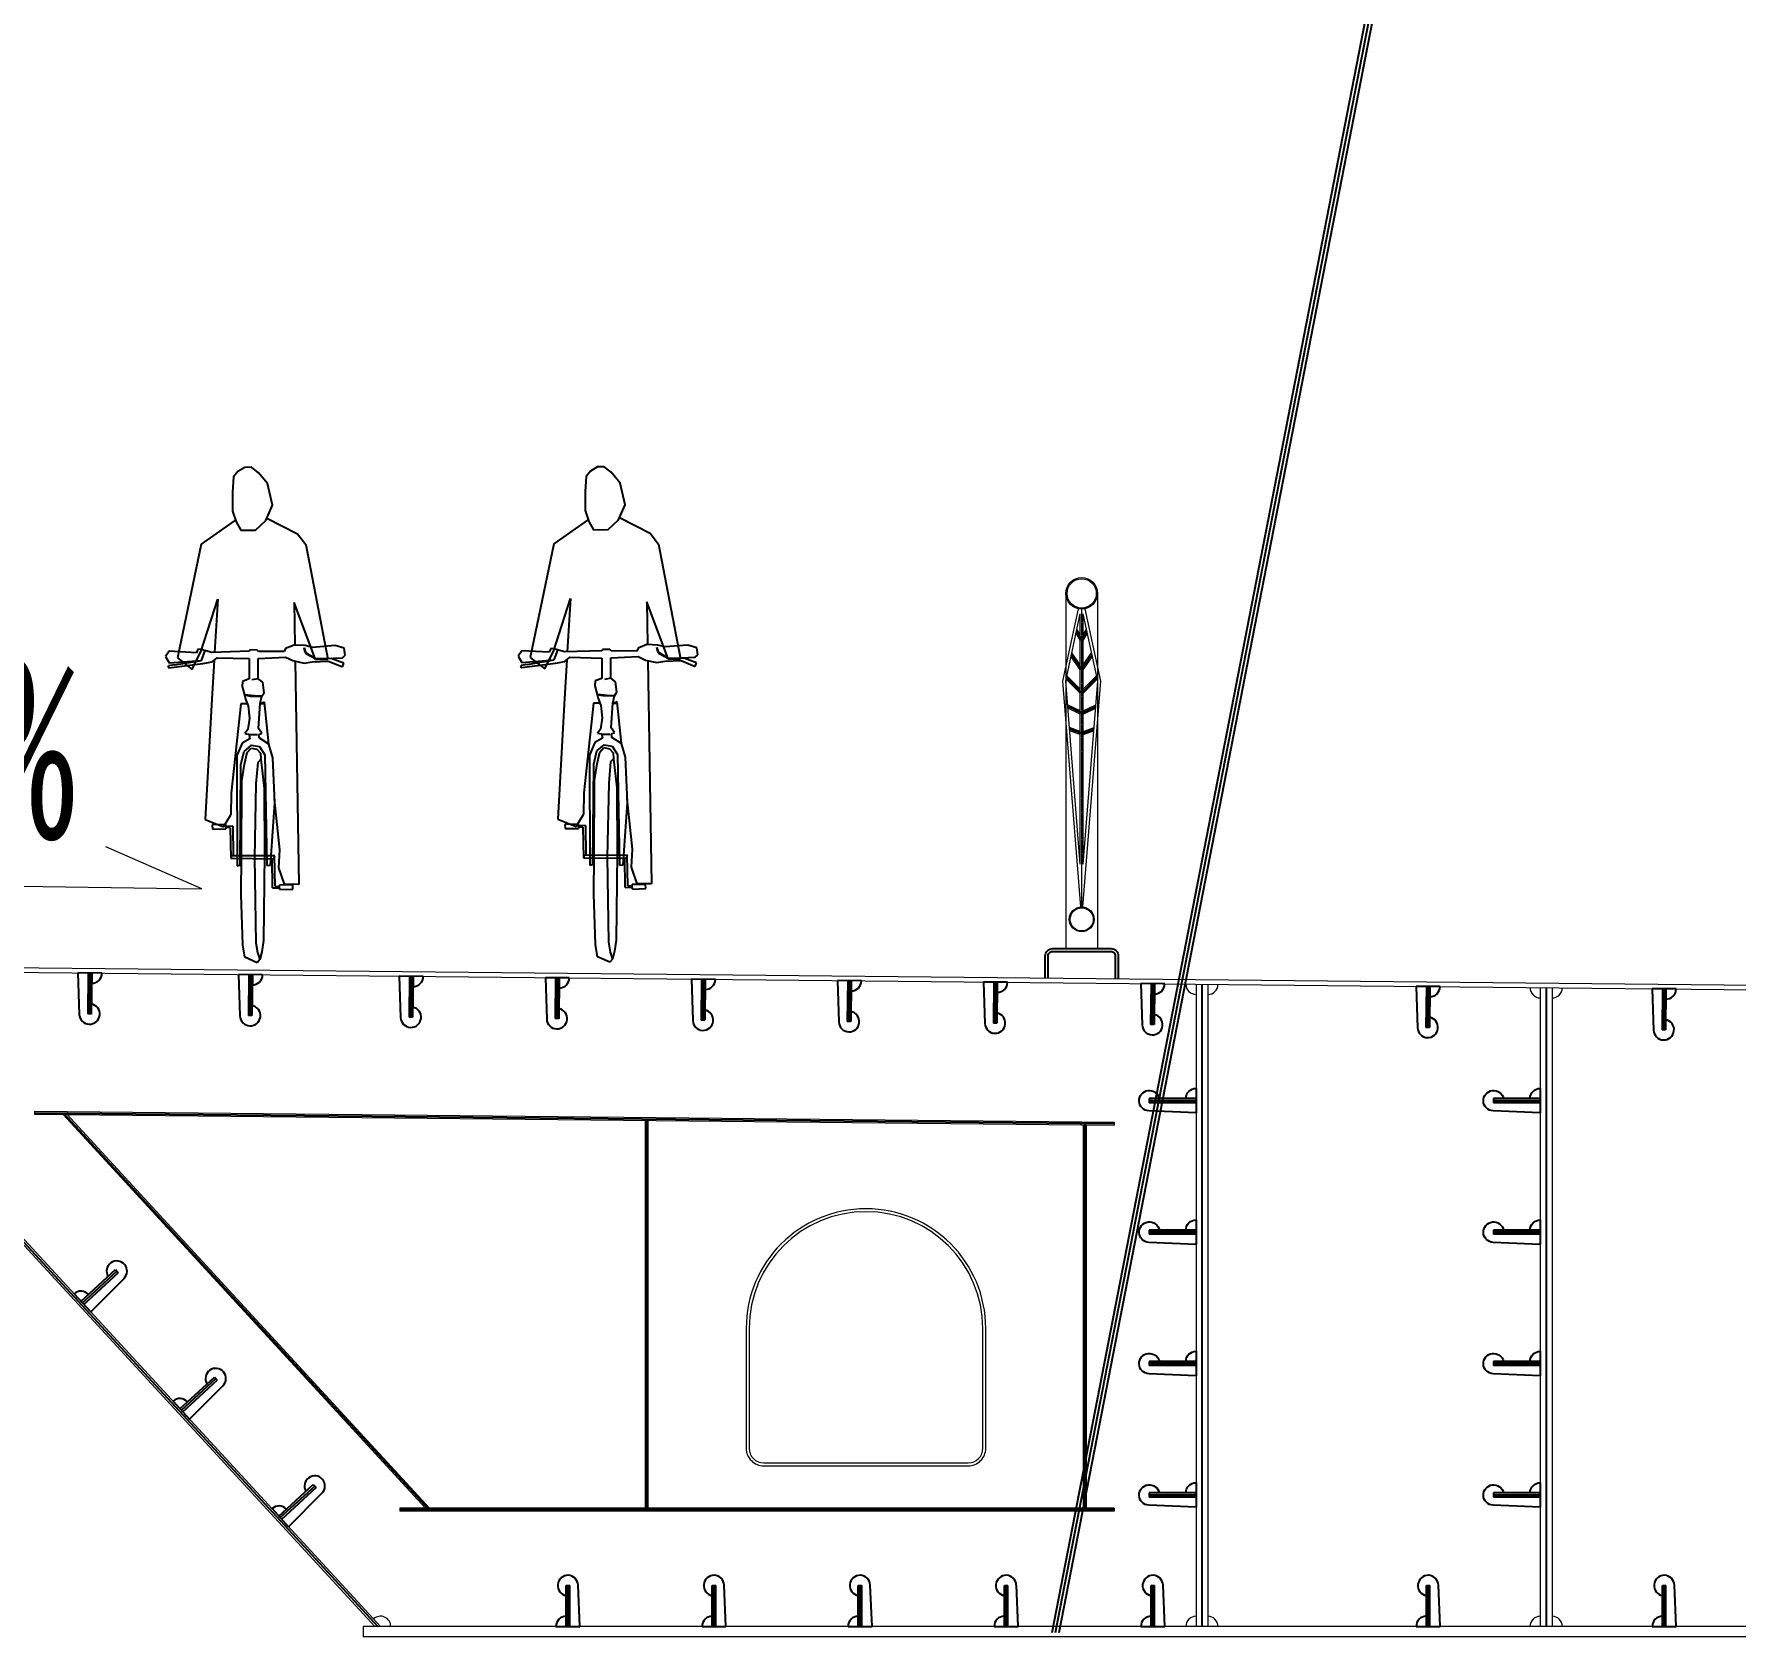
# Model space of a CAD drawing. Extents: x -2611510 to 954358, y -247163 to 181535.
# Drawn here: x 772679 to 778505, y 39060 to 44548 of the extents above; entities that cross this region are included whole.
import ezdxf

# ---------------------------------------------------------------- set-up
doc = ezdxf.new("R2010")
doc.units = 0
doc.linetypes.add('ACAD_ISO08W100', pattern=[36, 24, -3, 6, -3])
doc.layers.get('Defpoints').update_dxf_attribs({"color": 8})
doc.layers.add('Dim', color=4, linetype='Continuous')
doc.layers.add('汽车', color=150, linetype='Continuous')
for name, color, linetype, lineweight in [('文字', 7, 'Continuous', 15), ('标注', 3, 'Continuous', 18), ('细实线', 7, 'Continuous', 15), ('钢板粗线', 1, 'Continuous', 25), ('钢板细线', 6, 'Continuous', 15)]:
    doc.layers.add(name, color=color, linetype=linetype, lineweight=lineweight)
doc.styles.add('fs', font='仿宋_GB2312.TTF', dxfattribs={"width": 0.7})
doc.styles.get("Standard").update_dxf_attribs({"font": '仿宋_GB2312.TTF', "width": 0.7})
doc.dimstyles.new('250-1', dxfattribs={"dimscale": 250, "dimtxt": 2.5, "dimasz": 2, "dimexe": 1, "dimexo": 1, "dimgap": 0, "dimtad": 0, "dimdec": 0, "dimlfac": 0.1, "dimrnd": 0.1, "dimzin": 12, "dimdsep": 46, "dimtxsty": 'Standard', "dimblk": 'OBLIQUE', "dimcen": -1, "dimclrd": 4, "dimclre": 256, "dimclrt": 4, "dimadec": 4, "dimazin": 0, "dimtp": 2, "dimtm": 3, "dimtfac": 0.5, "dimtdec": 0, "dimtmove": 2, "dimatfit": 3, "dimldrblk": 'OBLIQUE', "dimfxl": 5, "dimfxlon": 1, "dimtvp": 0.7, "dimtolj": 1, "dimtzin": 12, "dimarcsym": 0})

# ---------------------------------------------------------------- blocks, each defined once
blk = doc.blocks.new('A$C3DE66DF3')
at = {"layer": '汽车', "color": 1}
for p, q in [((0.337, 1.4819), (0.4401, 1.4296)), ((0.4401, 1.4296), (0.4669, 1.3934)), ((0.1182, 1.395), (0.0392, 1.016)), ((0.4669, 1.3934), (0.5405, 1.0113)), ((0.117, 1.0361), (0.1739, 1.2118)), ((0.1739, 1.2118), (0.1634, 1.0342)), ((0.4283, 1.2006), (0.4306, 1.0587)), ((0.4998, 1.0109), (0.4283, 1.2006)), ((0.0123, 1.0383), (0, 1.0202)), ((0.1034, 1.033), (0.0123, 1.0383)), ((0.0978, 0.997), (0.117, 1.0361)), ((0.108, 1.0454), (0.1034, 1.033)), ((0.1188, 1.0443), (0.108, 1.0454)), ((0.1545, 1.034), (0.1188, 1.0443)), ((0.1194, 1.0074), (0.1316, 1.0406)), ((0.2786, 1.0378), (0.1545, 1.034)), ((0.2804, 1.0427), (0.2786, 1.0378)), ((0.3055, 1.042), (0.2804, 1.0427)), ((0.3096, 1.0377), (0.3055, 1.042)), ((0.3954, 1.0372), (0.3096, 1.0377)), ((0.3991, 1.0471), (0.3954, 1.0372)), ((0.4288, 1.0588), (0.3991, 1.0471)), ((0.4647, 1.0568), (0.4288, 1.0588)), ((0.4649, 1.0342), (0.462, 1.0494)), ((0.462, 1.0494), (0.4677, 1.0304)), ((0.4892, 1.0507), (0.4647, 1.0568)), ((0.5007, 1.0126), (0.4649, 1.0342)), ((0.4677, 1.0304), (0.5007, 1.0126)), ((0.5648, 1.0568), (0.4892, 1.0507)), ((0.5956, 1.0483), (0.5648, 1.0568)), ((0.5896, 1.0166), (0.5982, 1.0248)), ((0.5982, 1.0248), (0.5956, 1.0483)), ((0, 1.0202), (0.0119, 0.9989)), ((0.0099, 0.9894), (0.0073, 0.9848)), ((0.0073, 0.9848), (0.0114, 0.9822)), ((0.0293, 0.9925), (0.0099, 0.9894)), ((0.0114, 0.9822), (0.1241, 0.9972)), ((0.0119, 0.9989), (0.1194, 1.0074)), ((0.0293, 0.9925), (0.1194, 1.0074)), ((0.0392, 1.016), (0.0882, 0.9775)), ((0.0882, 0.9775), (0.0978, 0.997)), ((0.1241, 0.9972), (0.1557, 1.0025)), ((0.1619, 1.0078), (0.1532, 0.8599)), ((0.1557, 1.0025), (0.172, 1.0163)), ((0.172, 1.0163), (0.2783, 1.0139)), ((0.2783, 1.0139), (0.2788, 0.946)), ((0.3081, 1.0143), (0.3999, 1.0186)), ((0.3085, 0.9464), (0.3081, 1.0143)), ((0.3999, 1.0186), (0.4239, 1.007)), ((0.4239, 1.007), (0.4617, 0.9987)), ((0.4315, 1.0053), (0.4437, 0.2611)), ((0.4617, 0.9987), (0.4886, 1.0029)), ((0.4886, 1.0029), (0.5432, 1.0055)), ((0.4998, 1.0109), (0.5405, 1.0113)), ((0.5007, 1.0126), (0.5896, 1.0166)), ((0.5518, 1.0136), (0.5007, 1.0126)), ((0.5432, 1.0055), (0.5895, 0.9856)), ((0.594, 0.9981), (0.5518, 1.0136)), ((0.5895, 0.9856), (0.594, 0.9981)), ((0.2559, 0.9375), (0.2554, 0.9208)), ((0.2554, 0.9208), (0.2633, 0.8925)), ((0.2788, 0.946), (0.2559, 0.9375)), ((0.3085, 0.9464), (0.2875, 0.9428)), ((0.3241, 0.935), (0.3085, 0.9464)), ((0.3281, 0.8997), (0.3241, 0.935)), ((0.1532, 0.8599), (0.1322, 0.4768)), ((0.2506, 0.8632), (0.2183, 0.5645)), ((0.2724, 0.8632), (0.2505, 0.8623)), ((0.2723, 0.8634), (0.2506, 0.8632)), ((0.2959, 0.889), (0.2633, 0.8925)), ((0.2633, 0.8925), (0.2816, 0.8886)), ((0.2633, 0.8925), (0.2667, 0.8786)), ((0.2667, 0.8786), (0.2752, 0.8557)), ((0.2752, 0.8557), (0.2798, 0.8145)), ((0.2816, 0.8886), (0.321, 0.8882)), ((0.321, 0.8882), (0.2959, 0.889)), ((0.3098, 0.7809), (0.3148, 0.8637)), ((0.3148, 0.8637), (0.321, 0.8882)), ((0.3185, 0.8638), (0.3148, 0.8637)), ((0.3148, 0.8637), (0.3304, 0.8624)), ((0.3298, 0.8679), (0.3185, 0.8638)), ((0.321, 0.8882), (0.3281, 0.8997)), ((0.3442, 0.7288), (0.3298, 0.8679)), ((0.2798, 0.8145), (0.2745, 0.777)), ((0.2803, 0.7466), (0.2551, 0.7319)), ((0.2745, 0.777), (0.2641, 0.7639)), ((0.2641, 0.7639), (0.2824, 0.76)), ((0.305, 0.7601), (0.279, 0.7584)), ((0.279, 0.7584), (0.2803, 0.7466)), ((0.2824, 0.76), (0.305, 0.7601)), ((0.3211, 0.7655), (0.3098, 0.7809)), ((0.3109, 0.7608), (0.3211, 0.7655)), ((0.3122, 0.749), (0.3109, 0.7608)), ((0.3442, 0.7288), (0.3122, 0.749)), ((0.2551, 0.7319), (0.2371, 0.6906)), ((0.2371, 0.6906), (0.239, 0.3232)), ((0.2513, 0.66), (0.2618, 0.7041)), ((0.2618, 0.7041), (0.2863, 0.7247)), ((0.263, 0.6613), (0.2718, 0.7004)), ((0.2718, 0.7004), (0.2856, 0.7151)), ((0.2856, 0.7151), (0.3039, 0.7112)), ((0.2863, 0.7247), (0.313, 0.7205)), ((0.3039, 0.7112), (0.3161, 0.6982)), ((0.313, 0.7205), (0.331, 0.6928)), ((0.3161, 0.6982), (0.3172, 0.6781)), ((0.331, 0.6928), (0.3379, 0.3236)), ((0.3571, 0.6832), (0.3442, 0.7288)), ((0.3639, 0.5326), (0.3571, 0.6832)), ((0.2483, 0.3255), (0.2513, 0.66)), ((0.2538, 0.6055), (0.263, 0.6613)), ((0.3076, 0.6675), (0.3013, 0.5965)), ((0.3172, 0.6781), (0.3076, 0.6675)), ((0.3172, 0.6781), (0.3281, 0.581)), ((0.2534, 0.3546), (0.2538, 0.6055)), ((0.3013, 0.5965), (0.2968, 0.35)), ((0.3281, 0.581), (0.3298, 0.3632)), ((0.2183, 0.5645), (0.2176, 0.4926)), ((0.3496, 0.3249), (0.3639, 0.5326)), ((0.3807, 0.3765), (0.3633, 0.5446)), ((0.1322, 0.4768), (0.1926, 0.4527)), ((0.2001, 0.4605), (0.1557, 0.4593)), ((0.1557, 0.4593), (0.1559, 0.4453)), ((0.1926, 0.4527), (0.2176, 0.4926)), ((0.2001, 0.4605), (0.2007, 0.4501)), ((0.2238, 0.4552), (0.2006, 0.4544)), ((0.2238, 0.4552), (0.2247, 0.3558)), ((0.1559, 0.4453), (0.2008, 0.4457)), ((0.2007, 0.4501), (0.2008, 0.4457)), ((0.2148, 0.4497), (0.2007, 0.4501)), ((0.2148, 0.4497), (0.2171, 0.3482)), ((0.2199, 0.3556), (0.2171, 0.3482)), ((0.2171, 0.3482), (0.3603, 0.3464)), ((0.364, 0.3563), (0.2199, 0.3556)), ((0.2516, 0.2269), (0.2534, 0.3546)), ((0.2968, 0.35), (0.3012, 0.0663)), ((0.3298, 0.3632), (0.3265, 0.0739)), ((0.3565, 0.2493), (0.3557, 0.3487)), ((0.3603, 0.3464), (0.364, 0.3563)), ((0.3656, 0.2547), (0.3632, 0.3563)), ((0.3775, 0.3165), (0.3807, 0.3765)), ((0.239, 0.3232), (0.2483, 0.3255)), ((0.3379, 0.3236), (0.3496, 0.3249)), ((0.3968, 0.2614), (0.3775, 0.3165)), ((0.2578, 0.0596), (0.2516, 0.2269)), ((0.3565, 0.2493), (0.3798, 0.25)), ((0.3656, 0.2547), (0.3797, 0.2543)), ((0.4245, 0.2592), (0.3796, 0.2588)), ((0.3797, 0.2543), (0.3796, 0.2588)), ((0.3803, 0.244), (0.3797, 0.2543)), ((0.3803, 0.244), (0.4246, 0.2452)), ((0.4437, 0.2611), (0.3968, 0.2614)), ((0.4246, 0.2452), (0.4245, 0.2592)), ((0.2637, 0.018), (0.2578, 0.0596)), ((0.3012, 0.0663), (0.306, 0.0335)), ((0.3265, 0.0739), (0.3212, 0.0364)), ((0.305, 0), (0.2637, 0.018)), ((0.3146, 0.0106), (0.305, 0)), ((0.306, 0.0335), (0.3146, 0.0106)), ((0.3212, 0.0364), (0.3146, 0.0106))]:
    blk.add_line(p, q, dxfattribs=at)
blk.add_lwpolyline([(0.2998, 1.4421), (0.3336, 1.4742), (0.3558, 1.5244), (0.3401, 1.5971), (0.3094, 1.6332), (0.2865, 1.6511), (0.2638, 1.6509), (0.2412, 1.6371), (0.2261, 1.6188), (0.2228, 1.5687), (0.2234, 1.5051), (0.2351, 1.4688), (0.2505, 1.4416)], close=True, dxfattribs=at)
blk.add_lwpolyline([(0.2312, 1.4733), (0.1182, 1.395)], dxfattribs=at)
blk = doc.blocks.new('14-160加劲 有过焊孔')
at = {"layer": 'Defpoints'}
blk.add_line((38609.4, 31489.3), (38609.4, 31649.3), dxfattribs=at)
at = {"layer": '钢板粗线', "color": 7}
for p, q in [((38602.4, 31489.3), (38602.4, 31649.3)), ((38602.4, 31649.3), (38616.4, 31649.3)), ((38616.4, 31489.3), (38616.4, 31649.3)), ((38651.4, 31489.3), (38644.3, 31650.8)), ((38567.4, 31489.3), (38651.4, 31489.3))]:
    blk.add_line(p, q, dxfattribs=at)
for centre, start, end in [((38609.4, 31649.3), 2.49324, 258.46304), ((38602.4, 31489.3), 90, 180)]:
    blk.add_arc(centre, 35, start, end, dxfattribs=at)
blk = doc.blocks.new('12-140加劲 有过焊孔')
at = {"layer": 'Defpoints'}
blk.add_line((0, 0), (0, 140), dxfattribs=at)
at = {"layer": '钢板粗线', "color": 7}
for p, q in [((-6, 0), (-6, 140)), ((-6, 140), (6, 140)), ((6, 0), (6, 140)), ((41, 0), (35, 141.5)), ((-41, 0), (41, 0))]:
    blk.add_line(p, q, dxfattribs=at)
for centre, start, end in [((0, 140), 2.44105, 260.12911), ((-6, 0), 90, 180)]:
    blk.add_arc(centre, 35, start, end, dxfattribs=at)
blk = doc.blocks.new('人行护栏')
for p, q in [((-54, 1226), (-54, 10)), ((54, 1226), (54, 10)), ((-65, 926), (-11.4, 1173.2)), ((65, 926), (11.4, 1173.2)), ((-54.9, 925.3), (-5, 1155.7)), ((-5, 298.7), (-5, 1155.7)), ((5, 298.7), (5, 1155.7)), ((54.9, 925.3), (5, 1155.7)), ((-5, 1064.7), (-19.3, 1089.5)), ((-5, 1084.7), (-16.2, 1104)), ((5, 1084.7), (16.2, 1104)), ((5, 1064.7), (19.3, 1089.5)), ((-5, 964.4), (-36.6, 1009.6)), ((-5, 981.9), (-33.8, 1022.9)), ((5, 981.9), (33.8, 1022.9)), ((5, 964.4), (36.6, 1009.6)), ((-5, 883.9), (-53.4, 932.3)), ((-5, 898.1), (-50.9, 943.9)), ((5, 898.1), (50.9, 943.9)), ((5, 883.9), (53.4, 932.3)), ((-3.4, 152.4), (-65, 926)), ((-5, 298.7), (-54.9, 925.3)), ((3.4, 152.4), (65, 926)), ((5, 298.7), (54.9, 925.3)), ((-5, 823.8), (-48.4, 844.1)), ((-5, 812.8), (-47.5, 832.6)), ((5, 823.8), (48.4, 844.1)), ((5, 812.8), (47.5, 832.6)), ((-5, 753.1), (-42.3, 766.7)), ((5, 753.1), (42.3, 766.7)), ((-5, 742.5), (-41.4, 755.7)), ((5, 742.5), (41.4, 755.7))]:
    blk.add_line(p, q)
at = {"linetype": 'ACAD_ISO08W100', "ltscale": 0.1}
blk.add_line((0, 152.5), (0, 1172), dxfattribs=at)
for centre, radius in [((0, 1226), 54), ((0, 1226), 50), ((0, 110), 42.5), ((0, 110), 39.5)]:
    blk.add_circle(centre, radius)
at = {"layer": 'Defpoints'}
for p, q in [((0, 1066), (-17.8, 1096.8)), ((0, 1066), (17.8, 1096.8)), ((0, 966), (-35.2, 1016.3)), ((0, 966), (35.2, 1016.3)), ((0, 886), (-52.1, 938.1)), ((0, 886), (52.1, 938.1)), ((0, 816), (-48, 838.4)), ((0, 816), (48, 838.4)), ((0, 746), (-41.8, 761.2)), ((0, 746), (41.8, 761.2))]:
    blk.add_line(p, q, dxfattribs=at)
blk = doc.blocks.new('_Oblique')
at = {"color": 0, "linetype": 'ByBlock', "lineweight": -2}
blk.add_line((-0.5, -0.5), (0.5, 0.5), dxfattribs=at)
blk = doc.blocks.new('*D391')
at = {"layer": 'Defpoints', "color": 0}
for p in [(792389.9, 67267.9), (765092.2, 41480.5), (792389.9, 41480.5)]:
    blk.add_point(p, dxfattribs=at)
at = {"layer": 'Dim', "lineweight": -2}
for p, q in [((766342.2, 67267.9), (764842.2, 67267.9)), ((766342.2, 41480.5), (764842.2, 41480.5))]:
    blk.add_line(p, q, dxfattribs=at)
at = {"layer": 'Dim', "color": 4, "lineweight": -2}
blk.add_line((765092.2, 67267.9), (765092.2, 41480.5), dxfattribs=at)
at = {"layer": 'Dim', "color": 4, "lineweight": -2, "xscale": 500, "yscale": 500, "zscale": 500}
for p, rotation in [((765092.2, 67267.9), 90), ((765092.2, 41480.5), 270)]:
    blk.add_blockref('_Oblique', p, dxfattribs=dict(at, rotation=rotation))
at = {"layer": 'Dim', "color": 4, "insert": (764676, 54374.2), "char_height": 625, "attachment_point": 5, "rotation": 90}
blk.add_mtext('\\A1;2579', dxfattribs=at)

msp = doc.modelspace()

# ---------------------------------------------------------------- linework, layer by layer
for p, q in [((782760.8, 73020.7), (776162.3, 39074.3)), ((782785.3, 73020.7), (776186.7, 39074.3))]:
    msp.add_line(p, q)
at = {"color": 8}
msp.add_line((782773, 73020.7), (776174.5, 39074.3), dxfattribs=at)
at = {"layer": 'Defpoints'}
for p, q in [((771770.1, 41360.3), (773855.3, 39096.5)), ((772780.1, 40854.1), (774030.7, 39496.5))]:
    msp.add_line(p, q, dxfattribs=at)
at = {"layer": 'Defpoints', "color": 8}
for p, q in [((776676.5, 41295.1), (776676.5, 39096.5)), ((777855, 41283.3), (777855, 39096.5)), ((774776.5, 39496.5), (774776.5, 40832.8)), ((776276.5, 39496.5), (776276.5, 40819.1)), ((776376.5, 39496.5), (773930.7, 39496.5))]:
    msp.add_line(p, q, dxfattribs=at)
at = {"layer": 'Defpoints', "color": 8, "elevation": 0}
msp.add_lwpolyline([(772680.2, 40855.1), (776376.5, 40818.1)], dxfattribs=at)
at = {"layer": '文字'}
for p, q in [((773253.6, 41622.3), (772924.6, 41765.4)), ((771843.5, 41641.8), (773253.6, 41622.3))]:
    msp.add_line(p, q, dxfattribs=at)
at = {"layer": '钢板粗线', "elevation": 0}
for points in [[(776140.1, 41316.5), (776140.1, 41392.2, -0.414214), (776165.1, 41417.2), (776365.1, 41417.2, -0.414214), (776390.1, 41392.2), (776390.1, 41314)], [(776150.1, 41316.5), (776150.1, 41392.2, -0.414214), (776165.1, 41407.2), (776365.1, 41407.2, -0.414214), (776380.1, 41392.2), (776380.1, 41314)]]:
    msp.add_lwpolyline(points, format="xyb", dxfattribs=at)
at = {"layer": '钢板细线'}
for p, q in [((771775.4, 41344.2), (773845.8, 39096.5)), ((771794.6, 41344), (773864.9, 39096.5)), ((772680.2, 40860.1), (772680.1, 40850.1)), ((772777.9, 40849.1), (774019.3, 39501.5)), ((772791.7, 40849), (774032.9, 39501.5)), ((774771.5, 39501.5), (774771.5, 40827.8)), ((774781.5, 39501.5), (774781.5, 40827.7)), ((776271.5, 39501.5), (776271.5, 40814.2)), ((776281.5, 39501.5), (776281.5, 40814.1)), ((776376.5, 40823.1), (776376.4, 40813.1)), ((773930.7, 39501.5), (773930.7, 39491.5)), ((776376.5, 39501.5), (773930.7, 39501.5)), ((776376.5, 39501.5), (776376.5, 39491.5)), ((776376.5, 39491.5), (773930.7, 39491.5)), ((782501.3, 39096.5), (773805.3, 39096.5)), ((773805.3, 39096.5), (773805.3, 39060.5)), ((782501.3, 39060.5), (773805.3, 39060.5))]:
    msp.add_line(p, q, dxfattribs=at)
at = {"layer": '钢板细线', "color": 3}
for p, q in [((776656.5, 41295.3), (776656.5, 39096.5)), ((776696.5, 41294.9), (776696.5, 39096.5)), ((777835, 41283.5), (777835, 39096.5)), ((777875, 41283.1), (777875, 39096.5))]:
    msp.add_line(p, q, dxfattribs=at)
at = {"layer": '钢板细线', "elevation": 0}
for points in [[(769640.1, 41381.6), (778690.1, 41291), (792389.9, 41496.5)], [(769640.1, 41365.6), (778690.2, 41275), (792389.9, 41480.5)], [(772680.1, 40850.1), (776376.4, 40813.1)], [(772680.2, 40860.1), (776376.5, 40823.1)]]:
    msp.add_lwpolyline(points, dxfattribs=at)
at = {"layer": '钢板细线'}
for points in [[(775176.6, 39646.5), (775876.6, 39646.5, 0.414214), (775936.6, 39706.5), (775936.6, 40116.5, 1), (775116.6, 40116.5), (775116.6, 39706.5, 0.414214)], [(775176.6, 39656.5), (775876.6, 39656.5, 0.414214), (775926.6, 39706.5), (775926.6, 40116.5, 1), (775126.6, 40116.5), (775126.6, 39706.5, 0.414214)]]:
    msp.add_lwpolyline(points, format="xyb", close=True, dxfattribs=at)
for centre, start, end in [((776656.5, 41295.3), 179.61752, 270), ((776696.5, 41294.9), 270, 359.50824), ((777835, 41283.3), 179.61752, 270), ((777875, 41283.1), 270, 359.50824), ((773864.9, 39096.5), 0, 132.58631), ((776656.5, 39096.5), 90, 180), ((776696.5, 39096.5), 0, 90), ((777835, 39096.5), 90, 180), ((777875, 39096.5), 0, 90)]:
    msp.add_arc(centre, 35, start, end, dxfattribs=at)

# ---------------------------------------------------------------- block references
at = {"layer": '标注'}
msp.add_blockref('人行护栏', (776265.1, 41407.2), dxfattribs=at)
at = {"layer": '汽车', "xscale": 1027.205338051362, "yscale": 1027.205338051362, "zscale": 1027.205338051362, "rotation": 1.837529497919998e-05}
for p in [(773129, 41368.9), (774336.3, 41370.5)]:
    msp.add_blockref('A$C3DE66DF3', p, dxfattribs=at)
at = {"layer": '细实线', "rotation": 179.4262908401}
for p in [(772870.1, 41333.2), (773420.1, 41327.7), (773970.1, 41322.2), (774470.1, 41317.2), (774970.1, 41312.2), (775470.1, 41307.2), (775970.1, 41302.2), (776508.5, 41296.8), (777450.9, 41287.4), (778259.1, 41279.3)]:
    msp.add_blockref('12-140加劲 有过焊孔', p, dxfattribs=at)
at = {"layer": '钢板细线', "xscale": -1}
for p, rotation in [((808145.8, 79505.8), 89.99999999999974), ((809324.3, 79505.8), 89.99999999999977), ((808145.8, 79055.8), 89.99999999999974), ((809324.3, 79055.8), 89.99999999999977), ((808145.8, 78605.8), 89.99999999999974), ((809324.3, 78605.8), 89.99999999999977), ((808145.8, 78155.8), 89.99999999999974), ((809324.3, 78155.8), 89.99999999999977)]:
    msp.add_blockref('14-160加劲 有过焊孔', p, dxfattribs=dict(at, rotation=rotation))
at = {"layer": '钢板细线'}
for name, p, rotation in [('14-160加劲 有过焊孔', (723525.3, 47268.2), 312.648919129774), ('14-160加劲 有过焊孔', (723864, 46900.5), 312.6489191297598), ('14-160加劲 有过焊孔', (724202.8, 46532.7), 312.6489191297598), ('12-140加劲 有过焊孔', (774506.3, 39096.5), 359.9999999999936), ('12-140加劲 有过焊孔', (775006.3, 39096.5), 359.9999999999936), ('12-140加劲 有过焊孔', (775506.3, 39096.5), 359.9999999999936), ('12-140加劲 有过焊孔', (776006.3, 39096.5), 359.9999999999936), ('12-140加劲 有过焊孔', (776508.5, 39096.5), 359.9999999999936), ('12-140加劲 有过焊孔', (777450.9, 39096.5), 359.9999999999935), ('12-140加劲 有过焊孔', (778259.1, 39096.5), 359.9999999999935)]:
    msp.add_blockref(name, p, dxfattribs=dict(at, rotation=rotation))

# ---------------------------------------------------------------- texts
at = {"layer": '标注', "color": 7, "style": 'fs', "width": 0.7}
msp.add_text('-1%%%', height=625, rotation=359.2101, dxfattribs=at).set_placement((771925.9, 41807.1))

# ---------------------------------------------------------------- dimensions: what is measured, and where the dimension line sits
at = {"layer": 'Dim'}
dim = msp.add_linear_dim(base=(765092.2, 41480.5), p1=(792389.9, 67267.9), p2=(792389.9, 41480.5), angle=90, dimstyle='250-1', override={"dimblk": 'Oblique'}, dxfattribs=at)
dim.commit()
dim.dimension.update_dxf_attribs({"geometry": '*D391', "text_midpoint": (764676, 54374.2)})

doc.saveas('drawing.dxf')
